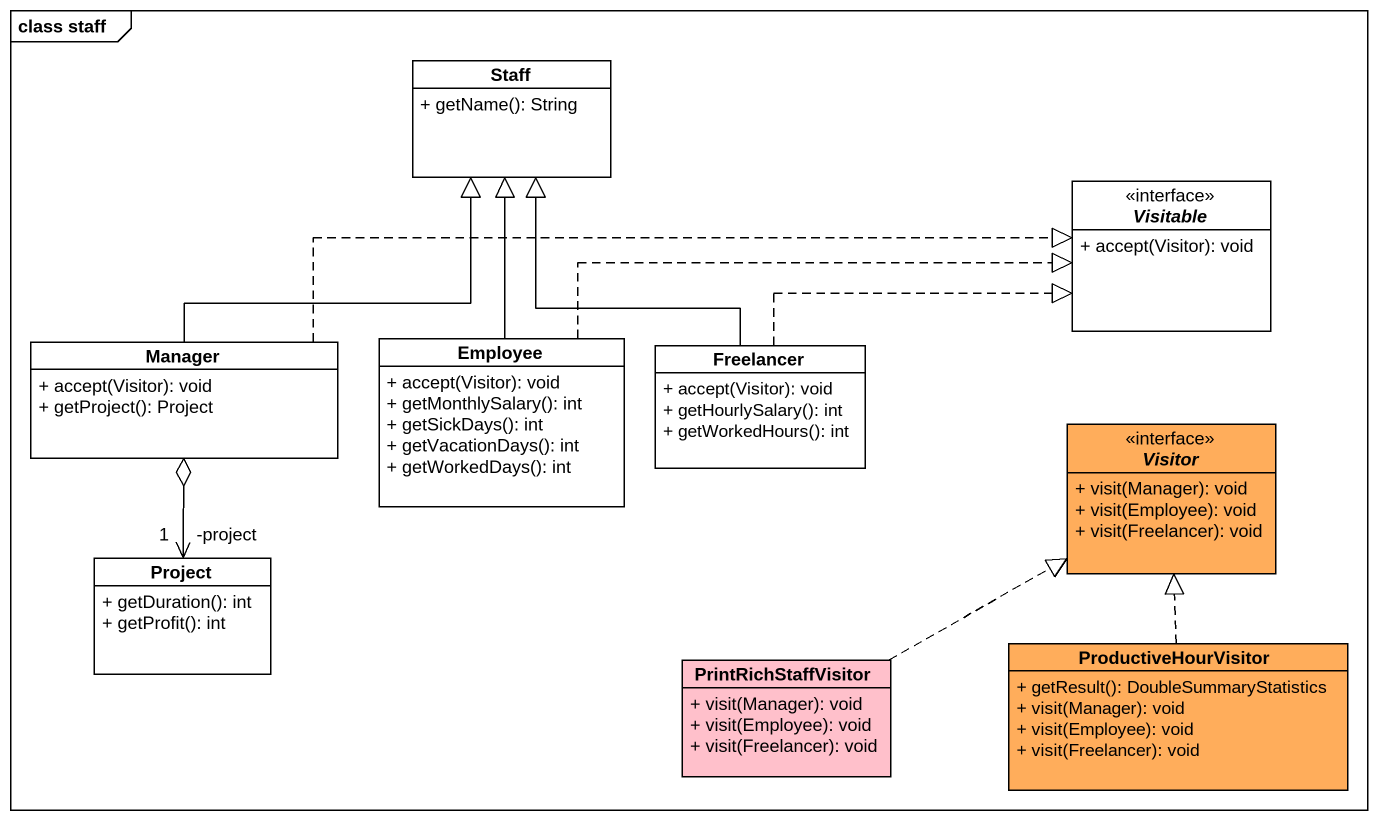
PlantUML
@startuml
mainframe class staff
hide circle
hide empty members
skinparam classAttributeIconSize 0
class Staff {
  + getName(): String
}
interface Visitable {
  + accept(Visitor): void
}
class Manager {
  + accept(Visitor): void
  + getProject(): Project
}
class Employee {
  + accept(Visitor): void
  + getMonthlySalary(): int
  + getSickDays(): int
  + getVacationDays(): int
  + getWorkedDays(): int
}
class Freelancer {
  + accept(Visitor): void
  + getHourlySalary(): int
  + getWorkedHours(): int
}
interface Visitor #FFAD5B {
  + visit(Manager): void
  + visit(Employee): void
  + visit(Freelancer): void
}
class Project {
  + getDuration(): int
  + getProfit(): int
}
class PrintRichStaffVisitor #FFC0CB {
  + visit(Manager): void
  + visit(Employee): void
  + visit(Freelancer): void
}
class ProductiveHourVisitor #FFAD5B {
  + getResult(): DoubleSummaryStatistics
  + visit(Manager): void
  + visit(Employee): void
  + visit(Freelancer): void
}
Manager -up-|> Staff
Manager .right.|> Visitable
Manager o--> "-project\n1" Project
Employee -up-|> Staff
Employee .right.|> Visitable
Freelancer -up-|> Staff
Freelancer .right.|> Visitable
PrintRichStaffVisitor .right.|> Visitor
ProductiveHourVisitor .up.|> Visitor
@enduml
